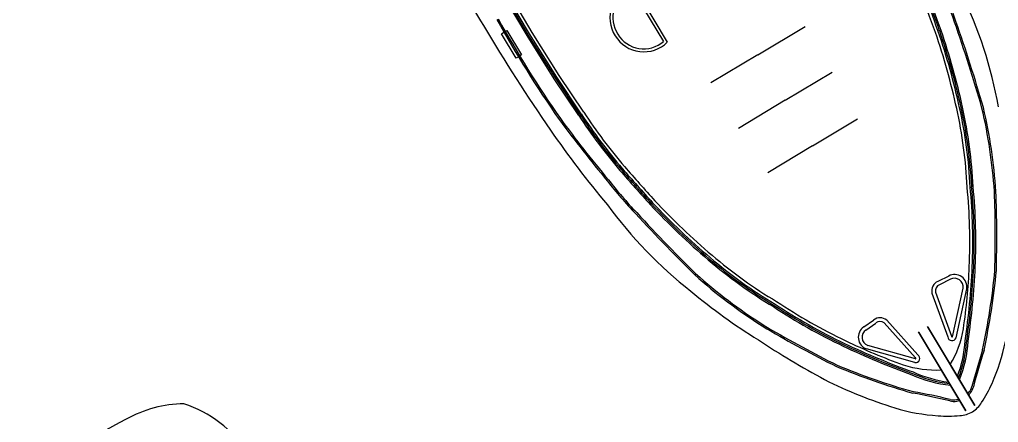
# Model space of a CAD drawing. Header units: metres. Extents: x 267365 to 277461, y 2088854 to 2108025.
# Drawn here: x 273605.7 to 273656, y 2097646.5 to 2097667.2 of the extents above; entities that cross this region are included whole.
import ezdxf

# ---------------------------------------------------------------- set-up
doc = ezdxf.new("R2010")
doc.units = ezdxf.units.M

msp = doc.modelspace()

# ---------------------------------------------------------------- linework, layer by layer
at = {"color": 30}
for p, q in [((273632.045, 2097666.554), (273629.872, 2097670.228)), ((273632.045, 2097666.554), (273629.872, 2097670.228)), ((273631.783, 2097666.394), (273629.609, 2097670.071)), ((273631.783, 2097666.394), (273629.609, 2097670.071)), ((273631.849, 2097666.434), (273629.675, 2097670.11)), ((273631.849, 2097666.434), (273629.675, 2097670.11)), ((273631.914, 2097666.474), (273629.74, 2097670.149)), ((273631.914, 2097666.474), (273629.74, 2097670.149)), ((273637.179, 2097668.764), (273638.789, 2097666.082)), ((273637.179, 2097668.764), (273638.789, 2097666.082)), ((273637.247, 2097668.95), (273638.985, 2097666.054)), ((273637.247, 2097668.95), (273638.985, 2097666.054)), ((273643.641, 2097665.409), (273646.058, 2097666.859)), ((273643.641, 2097665.409), (273646.058, 2097666.859)), ((273643.641, 2097665.409), (273646.058, 2097666.859)), ((273630.474, 2097666.489), (273630.597, 2097666.562)), ((273630.474, 2097666.489), (273630.597, 2097666.562)), ((273631.227, 2097665.234), (273630.474, 2097666.489)), ((273631.227, 2097665.234), (273630.474, 2097666.489)), ((273630.663, 2097666.602), (273630.75, 2097666.654)), ((273630.663, 2097666.602), (273630.75, 2097666.654)), ((273630.75, 2097666.654), (273631.502, 2097665.4)), ((273630.75, 2097666.654), (273631.502, 2097665.4)), ((273633.179, 2097664.174), (273631.783, 2097666.394)), ((273633.179, 2097664.174), (273631.783, 2097666.394)), ((273633.244, 2097664.215), (273631.849, 2097666.434)), ((273633.244, 2097664.215), (273631.849, 2097666.434)), ((273633.308, 2097664.257), (273631.914, 2097666.474)), ((273633.308, 2097664.257), (273631.914, 2097666.474)), ((273633.437, 2097664.34), (273632.045, 2097666.554)), ((273633.437, 2097664.34), (273632.045, 2097666.554)), ((273631.341, 2097665.303), (273631.227, 2097665.234)), ((273631.341, 2097665.303), (273631.227, 2097665.234)), ((273631.502, 2097665.4), (273631.407, 2097665.342)), ((273631.502, 2097665.4), (273631.407, 2097665.342)), ((273643.641, 2097665.409), (273641.225, 2097663.959)), ((273643.641, 2097665.409), (273641.225, 2097663.959)), ((273643.641, 2097665.409), (273641.225, 2097663.959)), ((273634.437, 2097662.287), (273633.179, 2097664.174)), ((273634.437, 2097662.287), (273633.179, 2097664.174)), ((273634.501, 2097662.33), (273633.244, 2097664.215)), ((273634.501, 2097662.33), (273633.244, 2097664.215)), ((273634.565, 2097662.372), (273633.308, 2097664.257)), ((273634.565, 2097662.372), (273633.308, 2097664.257)), ((273634.692, 2097662.457), (273633.437, 2097664.34)), ((273634.692, 2097662.457), (273633.437, 2097664.34)), ((273645.045, 2097663.07), (273647.455, 2097664.517)), ((273645.045, 2097663.07), (273647.455, 2097664.517)), ((273645.045, 2097663.07), (273647.455, 2097664.517)), ((273645.045, 2097663.07), (273642.635, 2097661.624)), ((273645.045, 2097663.07), (273642.635, 2097661.624)), ((273645.045, 2097663.07), (273642.635, 2097661.624)), ((273646.448, 2097660.732), (273648.757, 2097662.118)), ((273646.448, 2097660.732), (273648.757, 2097662.118)), ((273646.448, 2097660.732), (273648.757, 2097662.118)), ((273646.448, 2097660.732), (273644.139, 2097659.346)), ((273646.448, 2097660.732), (273644.139, 2097659.346)), ((273646.448, 2097660.732), (273644.139, 2097659.346)), ((273653.433, 2097654.038), (273652.882, 2097653.76)), ((273653.433, 2097654.038), (273652.882, 2097653.76)), ((273653.521, 2097653.868), (273652.959, 2097653.584)), ((273653.521, 2097653.868), (273652.959, 2097653.584)), ((273652.576, 2097653.159), (273653.387, 2097650.913)), ((273652.576, 2097653.159), (273653.387, 2097650.913)), ((273652.759, 2097653.215), (273653.579, 2097650.946)), ((273652.759, 2097653.215), (273653.579, 2097650.946)), ((273653.629, 2097650.919), (273654.171, 2097653.413)), ((273653.629, 2097650.919), (273654.171, 2097653.413)), ((273653.812, 2097650.857), (273654.36, 2097653.378)), ((273653.812, 2097650.857), (273654.36, 2097653.378)), ((273649.069, 2097651.419), (273649.575, 2097651.775)), ((273649.069, 2097651.419), (273649.575, 2097651.775)), ((273649.178, 2097651.261), (273649.694, 2097651.624)), ((273649.178, 2097651.261), (273649.694, 2097651.624)), ((273650.113, 2097651.627), (273651.729, 2097649.836)), ((273650.113, 2097651.627), (273651.729, 2097649.836)), ((273650.249, 2097651.762), (273651.849, 2097649.99)), ((273650.249, 2097651.762), (273651.849, 2097649.99)), ((273654.308, 2097647.113), (273651.876, 2097651.166)), ((273654.308, 2097647.113), (273651.876, 2097651.166)), ((273651.894, 2097651.135), (273654.308, 2097647.113)), ((273651.894, 2097651.135), (273654.308, 2097647.113)), ((273654.769, 2097647.39), (273652.337, 2097651.443)), ((273654.769, 2097647.39), (273652.337, 2097651.443)), ((273652.355, 2097651.411), (273654.769, 2097647.39)), ((273652.355, 2097651.411), (273654.769, 2097647.39)), ((273651.699, 2097649.589), (273649.216, 2097650.291)), ((273651.699, 2097649.589), (273649.216, 2097650.291)), ((273651.73, 2097649.779), (273649.274, 2097650.474)), ((273651.73, 2097649.779), (273649.274, 2097650.474))]:
    msp.add_line(p, q, dxfattribs=at)
for centre, radius, start, end in [((274238.98, 2098036.574), 712.788, 210.474481, 211.240435), ((274238.98, 2098036.574), 712.788, 210.474481, 211.240435), ((273632.97, 2097660.23), 21.943, 18.2818, 24.1106), ((273632.97, 2097660.23), 21.943, 18.2818, 24.1106), ((273637.743, 2097667.313), 1.71, 106.8661, 213.1703), ((273637.743, 2097667.313), 1.71, 106.8661, 213.1703), ((273637.743, 2097667.313), 1.556, 111.235, 213.2508), ((273637.743, 2097667.313), 1.556, 111.235, 213.2508), ((273540.671, 2097626.335), 119.079, 19.73943, 20.86696), ((273540.671, 2097626.335), 119.079, 19.73943, 20.86696), ((273540.671, 2097626.335), 119.233, 19.73886, 20.86736), ((273540.671, 2097626.335), 119.233, 19.73886, 20.86736), ((273540.671, 2097626.335), 119.309, 19.73858, 20.86756), ((273540.671, 2097626.335), 119.309, 19.73858, 20.86756), ((273540.671, 2097626.335), 119.386, 19.7383, 20.86775), ((273540.671, 2097626.335), 119.386, 19.7383, 20.86775), ((273632.97, 2097660.23), 21.866, 18.28, 24.114), ((273632.97, 2097660.23), 21.866, 18.28, 24.114), ((273633.516, 2097658.686), 22.831, 10.202, 25.7491), ((273633.516, 2097658.686), 22.831, 10.202, 25.7491), ((273683.874, 2097697.151), 61.433, 209.16443, 214.80865), ((273683.874, 2097697.151), 61.433, 209.16443, 214.80865), ((273683.874, 2097697.151), 61.357, 209.16327, 214.80769), ((273683.874, 2097697.151), 61.357, 209.16327, 214.80769), ((273710.295, 2097714.901), 93.938, 210.72941, 214.62159), ((273710.295, 2097714.901), 93.938, 210.72941, 214.62159), ((273574.614, 2097639.415), 83.819, 16.10681, 19.27835), ((273574.614, 2097639.415), 83.819, 16.10681, 19.27835), ((273574.614, 2097639.415), 83.895, 16.10542, 19.27789), ((273574.614, 2097639.415), 83.895, 16.10542, 19.27789), ((273637.777, 2097667.276), 1.719, 211.5202, 314.6541), ((273637.777, 2097667.276), 1.719, 211.5202, 314.6541), ((273637.777, 2097667.276), 1.565, 211.4384, 310.2759), ((273637.777, 2097667.276), 1.565, 211.4384, 310.2759), ((273618.924, 2097654.996), 35.748, 12.3487, 18.8617), ((273618.924, 2097654.996), 35.748, 12.3487, 18.8617), ((273618.924, 2097654.996), 35.902, 12.349, 18.8636), ((273618.924, 2097654.996), 35.902, 12.349, 18.8636), ((273618.924, 2097654.996), 35.979, 12.3492, 18.8646), ((273618.924, 2097654.996), 35.979, 12.3492, 18.8646), ((273618.924, 2097654.996), 36.055, 12.3494, 18.8655), ((273618.924, 2097654.996), 36.055, 12.3494, 18.8655), ((273630.629, 2097657.492), 23.78, 2.6662, 12.5056), ((273630.629, 2097657.492), 23.78, 2.6662, 12.5056), ((273630.629, 2097657.492), 23.934, 2.6754, 12.5051), ((273630.629, 2097657.492), 23.934, 2.6754, 12.5051), ((273630.629, 2097657.492), 24.011, 2.68, 12.5049), ((273630.629, 2097657.492), 24.011, 2.68, 12.5049), ((273630.629, 2097657.492), 24.087, 2.6845, 12.5046), ((273630.629, 2097657.492), 24.087, 2.6845, 12.5046), ((273628.861, 2097656.575), 26.979, 3.8361, 13.053), ((273628.861, 2097656.575), 26.979, 3.8361, 13.053), ((273628.861, 2097656.575), 27.056, 3.8339, 13.0573), ((273628.861, 2097656.575), 27.056, 3.8339, 13.0573), ((273657.858, 2097677.625), 27.996, 213.2191, 220.4579), ((273657.858, 2097677.625), 27.996, 213.2191, 220.4579), ((273657.858, 2097677.625), 27.919, 213.2191, 220.4571), ((273657.858, 2097677.625), 27.919, 213.2191, 220.4571), ((273657.858, 2097677.625), 27.843, 213.2191, 220.4562), ((273657.858, 2097677.625), 27.843, 213.2191, 220.4562), ((273657.858, 2097677.625), 27.689, 213.2191, 220.4545), ((273657.858, 2097677.625), 27.689, 213.2191, 220.4545), ((273687.038, 2097701.513), 66.545, 216.33768, 219.78372), ((273687.038, 2097701.513), 66.545, 216.33768, 219.78372), ((273687.038, 2097701.513), 66.468, 216.33856, 219.78485), ((273687.038, 2097701.513), 66.468, 216.33856, 219.78485), ((273673.439, 2097689.327), 49.078, 214.4985, 220.1228), ((273673.439, 2097689.327), 49.078, 214.4985, 220.1228), ((273726.56, 2097737.895), 119.079, 221.0721, 222.19964), ((273726.56, 2097737.895), 119.079, 221.0721, 222.19964), ((273726.56, 2097737.895), 119.386, 221.07131, 222.20076), ((273726.56, 2097737.895), 119.386, 221.07131, 222.20076), ((273726.56, 2097737.895), 119.309, 221.07151, 222.20048), ((273726.56, 2097737.895), 119.309, 221.07151, 222.20048), ((273726.56, 2097737.895), 119.233, 221.07171, 222.2002), ((273726.56, 2097737.895), 119.233, 221.07171, 222.2002), ((273653.232, 2097672.39), 21.943, 217.8285, 223.6573), ((273653.232, 2097672.39), 21.943, 217.8285, 223.6573), ((273653.232, 2097672.39), 21.866, 217.825, 223.6591), ((273653.232, 2097672.39), 21.866, 217.825, 223.6591), ((273625.676, 2097655.814), 29.149, 357.4281, 5.5257), ((273625.676, 2097655.814), 29.149, 357.4281, 5.5257), ((273625.676, 2097655.814), 28.842, 357.4286, 5.5409), ((273625.676, 2097655.814), 28.842, 357.4286, 5.5409), ((273625.676, 2097655.814), 28.995, 357.4283, 5.5333), ((273625.676, 2097655.814), 28.995, 357.4283, 5.5333), ((273625.676, 2097655.814), 29.072, 357.4282, 5.5295), ((273625.676, 2097655.814), 29.072, 357.4282, 5.5295), ((273595.101, 2097655.975), 60.726, 358.43964, 2.26998), ((273595.101, 2097655.975), 60.726, 358.43964, 2.26998), ((273595.101, 2097655.975), 60.802, 358.43723, 2.27097), ((273595.101, 2097655.975), 60.802, 358.43723, 2.27097), ((273654.337, 2097671.181), 22.831, 216.1899, 231.7371), ((273654.337, 2097671.181), 22.831, 216.1899, 231.7371), ((273664.457, 2097682.323), 36.055, 223.0736, 229.5897), ((273664.457, 2097682.323), 36.055, 223.0736, 229.5897), ((273664.457, 2097682.323), 35.979, 223.0745, 229.5899), ((273664.457, 2097682.323), 35.979, 223.0745, 229.5899), ((273664.457, 2097682.323), 35.902, 223.0754, 229.59), ((273664.457, 2097682.323), 35.902, 223.0754, 229.59), ((273664.457, 2097682.323), 35.748, 223.0773, 229.5904), ((273664.457, 2097682.323), 35.748, 223.0773, 229.5904), ((273699.051, 2097714.094), 83.895, 222.66117, 225.83365), ((273699.051, 2097714.094), 83.895, 222.66117, 225.83365), ((273699.051, 2097714.094), 83.819, 222.66072, 225.83225), ((273699.051, 2097714.094), 83.819, 222.66072, 225.83225), ((273656.749, 2097673.168), 23.78, 229.4334, 239.2729), ((273656.749, 2097673.168), 23.78, 229.4334, 239.2729), ((273656.749, 2097673.168), 24.087, 229.4344, 239.2545), ((273656.749, 2097673.168), 24.087, 229.4344, 239.2545), ((273656.749, 2097673.168), 24.011, 229.4342, 239.2591), ((273656.749, 2097673.168), 24.011, 229.4342, 239.2591), ((273656.749, 2097673.168), 23.934, 229.4339, 239.2637), ((273656.749, 2097673.168), 23.934, 229.4339, 239.2637), ((273653.731, 2097653.475), 0.637, 351.248, 117.8574), ((273653.731, 2097653.475), 0.637, 351.248, 117.8574), ((273626.717, 2097655.53), 27.79, 351.3111, 357.9164), ((273626.717, 2097655.53), 27.79, 351.3111, 357.9164), ((273615.138, 2097656.349), 39.547, 351.8091, 357.3382), ((273615.138, 2097656.349), 39.547, 351.8091, 357.3382), ((273615.138, 2097656.349), 39.624, 351.8135, 357.3383), ((273615.138, 2097656.349), 39.624, 351.8135, 357.3383), ((273615.138, 2097656.349), 39.701, 351.8179, 357.3384), ((273615.138, 2097656.349), 39.701, 351.8179, 357.3384), ((273621.149, 2097657.586), 34.808, 347.8161, 354.6192), ((273621.149, 2097657.586), 34.808, 347.8161, 354.6192), ((273621.149, 2097657.586), 34.885, 347.8098, 354.6234), ((273621.149, 2097657.586), 34.885, 347.8098, 354.6234), ((273658.39, 2097674.297), 27.056, 228.8817, 238.1051), ((273658.39, 2097674.297), 27.056, 228.8817, 238.1051), ((273658.39, 2097674.297), 26.979, 228.8861, 238.1029), ((273658.39, 2097674.297), 26.979, 228.8861, 238.1029), ((273653.064, 2097653.288), 0.505, 111.1635, 194.835), ((273653.064, 2097653.288), 0.505, 111.1635, 194.835), ((273653.731, 2097653.475), 0.445, 351.9398, 118.0607), ((273653.731, 2097653.475), 0.445, 351.9398, 118.0607), ((273660.299, 2097677.489), 31.486, 230.3266, 238.104), ((273660.299, 2097677.489), 31.486, 230.3266, 238.104), ((273653.064, 2097653.288), 0.314, 109.6364, 193.4775), ((273653.064, 2097653.288), 0.314, 109.6364, 193.4775), ((273660.56, 2097676.748), 28.995, 236.4058, 244.5108), ((273660.56, 2097676.748), 28.995, 236.4058, 244.5108), ((273660.56, 2097676.748), 28.842, 236.3982, 244.5105), ((273660.56, 2097676.748), 28.842, 236.3982, 244.5105), ((273660.56, 2097676.748), 29.149, 236.4133, 244.511), ((273660.56, 2097676.748), 29.149, 236.4133, 244.511), ((273660.56, 2097676.748), 29.072, 236.4096, 244.5109), ((273660.56, 2097676.748), 29.072, 236.4096, 244.5109), ((273649.905, 2097651.392), 0.505, 47.104, 130.7756), ((273649.905, 2097651.392), 0.505, 47.104, 130.7756), ((273649.905, 2097651.392), 0.314, 48.4616, 132.3027), ((273649.905, 2097651.392), 0.314, 48.4616, 132.3027), ((273674.8, 2097703.805), 60.802, 239.6681, 243.50183), ((273674.8, 2097703.805), 60.802, 239.6681, 243.50183), ((273674.8, 2097703.805), 60.726, 239.66908, 243.49942), ((273674.8, 2097703.805), 60.726, 239.66908, 243.49942), ((273649.426, 2097650.892), 0.637, 124.0817, 250.691), ((273649.426, 2097650.892), 0.637, 124.0817, 250.691), ((273649.426, 2097650.892), 0.445, 123.8783, 249.9993), ((273649.426, 2097650.892), 0.445, 123.8783, 249.9993), ((273648.897, 2097652.23), 5.367, 329.2682, 350.3702), ((273648.897, 2097652.23), 5.367, 329.2682, 350.3702), ((273668.563, 2097688.339), 45.082, 236.4729, 241.5145), ((273668.563, 2097688.339), 45.082, 236.4729, 241.5145), ((273660.32, 2097675.697), 27.79, 244.0227, 250.628), ((273660.32, 2097675.697), 27.79, 244.0227, 250.628), ((273653.606, 2097650.936), 0.22, 186.026, 338.7724), ((273653.606, 2097650.936), 0.22, 186.026, 338.7724), ((273653.606, 2097650.936), 0.0285, 160.7147, 322.6557), ((273653.606, 2097650.936), 0.0285, 160.7147, 322.6557), ((273647.996, 2097651.111), 6.298, 339.1426, 356.3922), ((273647.996, 2097651.111), 6.298, 339.1426, 356.3922), ((273647.996, 2097651.111), 6.375, 338.6024, 356.3646), ((273647.996, 2097651.111), 6.375, 338.6024, 356.3646), ((273647.996, 2097651.111), 6.452, 338.0788, 356.3374), ((273647.996, 2097651.111), 6.452, 338.0788, 356.3374), ((273647.024, 2097652.46), 9.491, 335.4919, 349.1155), ((273647.024, 2097652.46), 9.491, 335.4919, 349.1155), ((273665.045, 2097686.3), 39.701, 244.6007, 250.1212), ((273665.045, 2097686.3), 39.701, 244.6007, 250.1212), ((273665.045, 2097686.3), 39.624, 244.6007, 250.1256), ((273665.045, 2097686.3), 39.624, 244.6007, 250.1256), ((273665.045, 2097686.3), 39.547, 244.6008, 250.13), ((273665.045, 2097686.3), 39.547, 244.6008, 250.13), ((273685.665, 2097640.38), 32.046, 162.082, 165.5732), ((273685.665, 2097640.38), 32.046, 162.082, 165.5732), ((273685.665, 2097640.38), 31.969, 162.0751, 165.5698), ((273685.665, 2097640.38), 31.969, 162.0751, 165.5698), ((273651.725, 2097649.808), 0.22, 263.1666, 55.9131), ((273651.725, 2097649.808), 0.22, 263.1666, 55.9131), ((273651.725, 2097649.808), 0.0285, 279.2834, 81.2244), ((273651.725, 2097649.808), 0.0285, 279.2834, 81.2244), ((273661.126, 2097681.577), 34.885, 247.3156, 254.1293), ((273661.126, 2097681.577), 34.885, 247.3156, 254.1293), ((273661.126, 2097681.577), 34.808, 247.3198, 254.1229), ((273661.126, 2097681.577), 34.808, 247.3198, 254.1229), ((273652.799, 2097654.572), 5.367, 251.5688, 272.6709), ((273652.799, 2097654.572), 5.367, 251.5688, 272.6709), ((273654.21, 2097654.841), 6.298, 245.5469, 262.7964), ((273654.21, 2097654.841), 6.298, 245.5469, 262.7964), ((273657.304, 2097669.017), 22.74, 243.23, 253.0494), ((273657.304, 2097669.017), 22.74, 243.23, 253.0494), ((273654.21, 2097654.841), 6.452, 245.6017, 263.8602), ((273654.21, 2097654.841), 6.452, 245.6017, 263.8602), ((273654.21, 2097654.841), 6.375, 245.5745, 263.3366), ((273654.21, 2097654.841), 6.375, 245.5745, 263.3366), ((273645.959, 2097616.551), 32.046, 76.3659, 79.8571), ((273645.959, 2097616.551), 32.046, 76.3659, 79.8571), ((273653.561, 2097648.814), 1.181, 315.8341, 321.5348), ((273653.561, 2097648.814), 1.181, 315.8341, 321.5348), ((273654.036, 2097648.486), 0.606, 317.9062, 348.443), ((273654.036, 2097648.486), 0.606, 317.9062, 348.443), ((273654.036, 2097648.486), 0.683, 318.1117, 348.2775), ((273654.036, 2097648.486), 0.683, 318.1117, 348.2775), ((273650.13, 2097650.903), 6.02, 326.0911, 336.7095), ((273650.13, 2097650.903), 6.02, 326.0911, 336.7095), ((273645.959, 2097616.551), 31.969, 76.3693, 79.864), ((273645.959, 2097616.551), 31.969, 76.3693, 79.864), ((273653.686, 2097648.276), 0.683, 253.6615, 283.8274), ((273653.686, 2097648.276), 0.683, 253.6615, 283.8274), ((273653.686, 2097648.276), 0.606, 253.4961, 284.0329), ((273653.686, 2097648.276), 0.606, 253.4961, 284.0329), ((273653.619, 2097648.849), 1.181, 280.4043, 286.105), ((273653.619, 2097648.849), 1.181, 280.4043, 286.105), ((273653.619, 2097648.849), 1.258, 280.5138, 287.0303), ((273653.619, 2097648.849), 1.258, 280.5138, 287.0303), ((273653.561, 2097648.814), 1.258, 314.9087, 321.4253), ((273653.561, 2097648.814), 1.258, 314.9087, 321.4253), ((273614.235, 2097641.279), 6.195, 90.6086, 119.4111), ((273614.235, 2097641.279), 6.195, 90.6086, 119.4111), ((273612.268, 2097641.675), 6.103, 32.6099, 71.8474), ((273612.268, 2097641.675), 6.103, 32.6099, 71.8474), ((273653.477, 2097656.332), 9.491, 252.8236, 266.4472), ((273653.477, 2097656.332), 9.491, 252.8236, 266.4472), ((273653.74, 2097648.412), 1.635, 304.0209, 327.9705), ((273653.74, 2097648.412), 1.635, 304.0209, 327.9705), ((273653.156, 2097566.439), 90.548, 117.60936, 121.58748), ((273653.156, 2097566.439), 90.548, 117.60936, 121.58748), ((273653.389, 2097652.859), 6.02, 265.2296, 275.848), ((273653.389, 2097652.859), 6.02, 265.2296, 275.848), ((273653.89, 2097648.502), 1.635, 273.9686, 297.9182), ((273653.89, 2097648.502), 1.635, 273.9686, 297.9182)]:
    msp.add_arc(centre, radius, start, end, dxfattribs=at)

doc.saveas('drawing.dxf')
